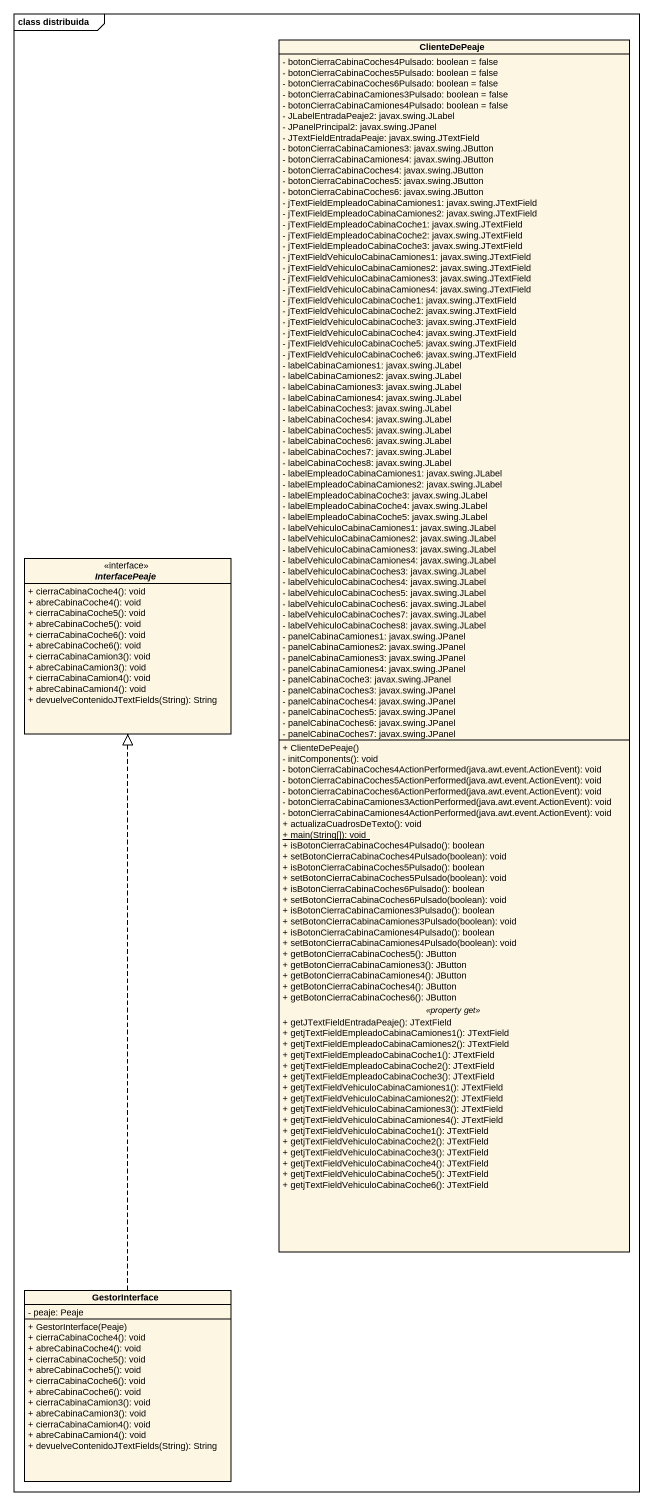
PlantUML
@startuml
mainframe class distribuida
hide circle
hide empty members
skinparam classAttributeIconSize 0
class ClienteDePeaje {
  - botonCierraCabinaCoches4Pulsado: boolean = false
  - botonCierraCabinaCoches5Pulsado: boolean = false
  - botonCierraCabinaCoches6Pulsado: boolean = false
  - botonCierraCabinaCamiones3Pulsado: boolean = false
  - botonCierraCabinaCamiones4Pulsado: boolean = false
  - JLabelEntradaPeaje2: javax.swing.JLabel
  - JPanelPrincipal2: javax.swing.JPanel
  - JTextFieldEntradaPeaje: javax.swing.JTextField
  - botonCierraCabinaCamiones3: javax.swing.JButton
  - botonCierraCabinaCamiones4: javax.swing.JButton
  - botonCierraCabinaCoches4: javax.swing.JButton
  - botonCierraCabinaCoches5: javax.swing.JButton
  - botonCierraCabinaCoches6: javax.swing.JButton
  - jTextFieldEmpleadoCabinaCamiones1: javax.swing.JTextField
  - jTextFieldEmpleadoCabinaCamiones2: javax.swing.JTextField
  - jTextFieldEmpleadoCabinaCoche1: javax.swing.JTextField
  - jTextFieldEmpleadoCabinaCoche2: javax.swing.JTextField
  - jTextFieldEmpleadoCabinaCoche3: javax.swing.JTextField
  - jTextFieldVehiculoCabinaCamiones1: javax.swing.JTextField
  - jTextFieldVehiculoCabinaCamiones2: javax.swing.JTextField
  - jTextFieldVehiculoCabinaCamiones3: javax.swing.JTextField
  - jTextFieldVehiculoCabinaCamiones4: javax.swing.JTextField
  - jTextFieldVehiculoCabinaCoche1: javax.swing.JTextField
  - jTextFieldVehiculoCabinaCoche2: javax.swing.JTextField
  - jTextFieldVehiculoCabinaCoche3: javax.swing.JTextField
  - jTextFieldVehiculoCabinaCoche4: javax.swing.JTextField
  - jTextFieldVehiculoCabinaCoche5: javax.swing.JTextField
  - jTextFieldVehiculoCabinaCoche6: javax.swing.JTextField
  - labelCabinaCamiones1: javax.swing.JLabel
  - labelCabinaCamiones2: javax.swing.JLabel
  - labelCabinaCamiones3: javax.swing.JLabel
  - labelCabinaCamiones4: javax.swing.JLabel
  - labelCabinaCoches3: javax.swing.JLabel
  - labelCabinaCoches4: javax.swing.JLabel
  - labelCabinaCoches5: javax.swing.JLabel
  - labelCabinaCoches6: javax.swing.JLabel
  - labelCabinaCoches7: javax.swing.JLabel
  - labelCabinaCoches8: javax.swing.JLabel
  - labelEmpleadoCabinaCamiones1: javax.swing.JLabel
  - labelEmpleadoCabinaCamiones2: javax.swing.JLabel
  - labelEmpleadoCabinaCoche3: javax.swing.JLabel
  - labelEmpleadoCabinaCoche4: javax.swing.JLabel
  - labelEmpleadoCabinaCoche5: javax.swing.JLabel
  - labelVehiculoCabinaCamiones1: javax.swing.JLabel
  - labelVehiculoCabinaCamiones2: javax.swing.JLabel
  - labelVehiculoCabinaCamiones3: javax.swing.JLabel
  - labelVehiculoCabinaCamiones4: javax.swing.JLabel
  - labelVehiculoCabinaCoches3: javax.swing.JLabel
  - labelVehiculoCabinaCoches4: javax.swing.JLabel
  - labelVehiculoCabinaCoches5: javax.swing.JLabel
  - labelVehiculoCabinaCoches6: javax.swing.JLabel
  - labelVehiculoCabinaCoches7: javax.swing.JLabel
  - labelVehiculoCabinaCoches8: javax.swing.JLabel
  - panelCabinaCamiones1: javax.swing.JPanel
  - panelCabinaCamiones2: javax.swing.JPanel
  - panelCabinaCamiones3: javax.swing.JPanel
  - panelCabinaCamiones4: javax.swing.JPanel
  - panelCabinaCoche3: javax.swing.JPanel
  - panelCabinaCoches3: javax.swing.JPanel
  - panelCabinaCoches4: javax.swing.JPanel
  - panelCabinaCoches5: javax.swing.JPanel
  - panelCabinaCoches6: javax.swing.JPanel
  - panelCabinaCoches7: javax.swing.JPanel
  --
  + ClienteDePeaje()
  - initComponents(): void
  - botonCierraCabinaCoches4ActionPerformed(java.awt.event.ActionEvent): void
  - botonCierraCabinaCoches5ActionPerformed(java.awt.event.ActionEvent): void
  - botonCierraCabinaCoches6ActionPerformed(java.awt.event.ActionEvent): void
  - botonCierraCabinaCamiones3ActionPerformed(java.awt.event.ActionEvent): void
  - botonCierraCabinaCamiones4ActionPerformed(java.awt.event.ActionEvent): void
  + actualizaCuadrosDeTexto(): void
  {static} + main(String[]): void
  + isBotonCierraCabinaCoches4Pulsado(): boolean
  + setBotonCierraCabinaCoches4Pulsado(boolean): void
  + isBotonCierraCabinaCoches5Pulsado(): boolean
  + setBotonCierraCabinaCoches5Pulsado(boolean): void
  + isBotonCierraCabinaCoches6Pulsado(): boolean
  + setBotonCierraCabinaCoches6Pulsado(boolean): void
  + isBotonCierraCabinaCamiones3Pulsado(): boolean
  + setBotonCierraCabinaCamiones3Pulsado(boolean): void
  + isBotonCierraCabinaCamiones4Pulsado(): boolean
  + setBotonCierraCabinaCamiones4Pulsado(boolean): void
  + getBotonCierraCabinaCoches5(): JButton
  + getBotonCierraCabinaCamiones3(): JButton
  + getBotonCierraCabinaCamiones4(): JButton
  + getBotonCierraCabinaCoches4(): JButton
  + getBotonCierraCabinaCoches6(): JButton
  .. <<property get>> ..
  + getJTextFieldEntradaPeaje(): JTextField
  + getjTextFieldEmpleadoCabinaCamiones1(): JTextField
  + getjTextFieldEmpleadoCabinaCamiones2(): JTextField
  + getjTextFieldEmpleadoCabinaCoche1(): JTextField
  + getjTextFieldEmpleadoCabinaCoche2(): JTextField
  + getjTextFieldEmpleadoCabinaCoche3(): JTextField
  + getjTextFieldVehiculoCabinaCamiones1(): JTextField
  + getjTextFieldVehiculoCabinaCamiones2(): JTextField
  + getjTextFieldVehiculoCabinaCamiones3(): JTextField
  + getjTextFieldVehiculoCabinaCamiones4(): JTextField
  + getjTextFieldVehiculoCabinaCoche1(): JTextField
  + getjTextFieldVehiculoCabinaCoche2(): JTextField
  + getjTextFieldVehiculoCabinaCoche3(): JTextField
  + getjTextFieldVehiculoCabinaCoche4(): JTextField
  + getjTextFieldVehiculoCabinaCoche5(): JTextField
  + getjTextFieldVehiculoCabinaCoche6(): JTextField
}
interface InterfacePeaje <<interface>> {
  + cierraCabinaCoche4(): void
  + abreCabinaCoche4(): void
  + cierraCabinaCoche5(): void
  + abreCabinaCoche5(): void
  + cierraCabinaCoche6(): void
  + abreCabinaCoche6(): void
  + cierraCabinaCamion3(): void
  + abreCabinaCamion3(): void
  + cierraCabinaCamion4(): void
  + abreCabinaCamion4(): void
  + devuelveContenidoJTextFields(String): String
}
class GestorInterface {
  - peaje: Peaje
  + GestorInterface(Peaje)
  + cierraCabinaCoche4(): void
  + abreCabinaCoche4(): void
  + cierraCabinaCoche5(): void
  + abreCabinaCoche5(): void
  + cierraCabinaCoche6(): void
  + abreCabinaCoche6(): void
  + cierraCabinaCamion3(): void
  + abreCabinaCamion3(): void
  + cierraCabinaCamion4(): void
  + abreCabinaCamion4(): void
  + devuelveContenidoJTextFields(String): String
}
GestorInterface .up.|> InterfacePeaje
@enduml
